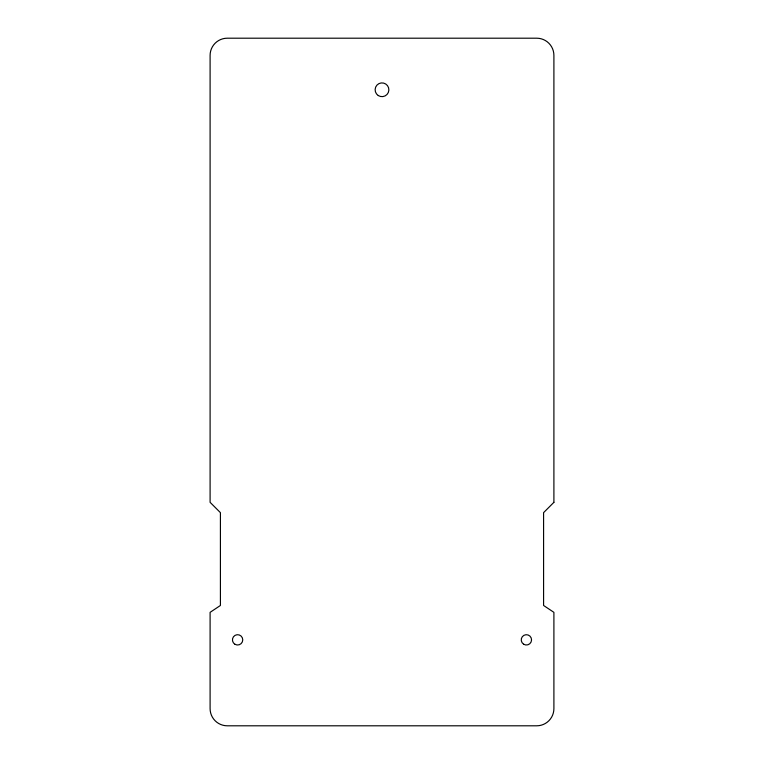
<?xml version="1.0" encoding="UTF-8"?>
<svg xmlns="http://www.w3.org/2000/svg" width="764" height="764" viewBox="0 0 764 764"><rect width="100%" height="100%" fill="white"/><g stroke="black" fill="none" stroke-linecap="round" stroke-linejoin="round"><path stroke-width="1.15" d="M553.9 502.33L543.586 512.644L543.586 605.47L553.9 612.346L553.9 708.61A17.19 17.19 0 0 1 536.71 725.8L227.29 725.8A17.19 17.19 0 0 1 210.1 708.61L210.1 612.346L220.414 605.47L220.414 512.644L210.1 502.33L210.1 55.39A17.19 17.19 0 0 1 227.29 38.2L536.71 38.2A17.19 17.19 0 0 1 553.9 55.39L553.9 502.33M523.703 644.253A5.157 5.157 0 0 0 531.553 639.974A5.157 5.157 0 0 0 523.932 635.323A5.157 5.157 0 0 0 523.703 644.253M235.025 644.319A5.157 5.157 0 0 0 242.761 639.85A5.157 5.157 0 0 0 235.025 635.381A5.157 5.157 0 0 0 235.025 644.319M378.256 95.538A6.876 6.876 0 0 0 388.866 90.123A6.876 6.876 0 0 0 378.877 83.648A6.876 6.876 0 0 0 378.256 95.538"/></g></svg>
